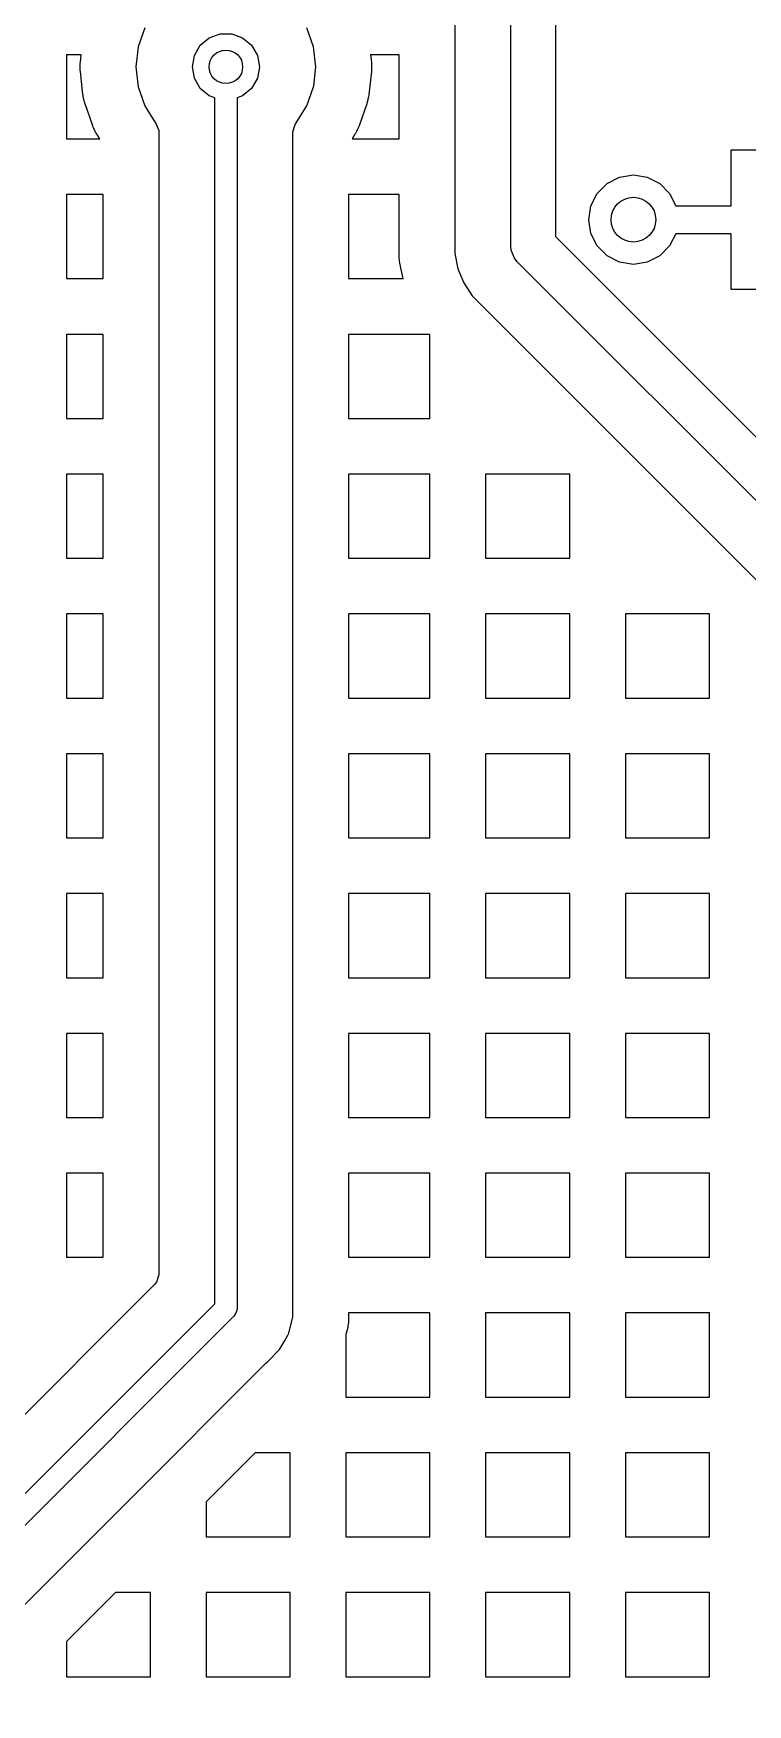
# Model space of a CAD drawing. Extents: x 2.49 to 8.57, y -5.87 to -1.87.
# Drawn here: x 7.898 to 8.15, y -3.839 to -3.251 of the extents above; entities that cross this region are included whole.
import ezdxf

# ---------------------------------------------------------------- set-up
doc = ezdxf.new("R2010")
doc.units = 0
doc.header["$MEASUREMENT"] = 0
doc.layers.add('BLACK', color=7, linetype='CONTINUOUS')

msp = doc.modelspace()

# ---------------------------------------------------------------- linework, layer by layer
at = {"layer": 'BLACK', "linetype": 'CONTINUOUS'}
for p, q in [((8.04653, -2.54888), (8.04653, -3.32274)), ((8.06624, -3.32546), (8.06624, -2.55159)), ((8.08199, -2.55485), (8.08199, -3.3222)), ((7.93733, -3.24868), (7.93499, -3.25538)), ((7.95686, -3.25485), (7.96, -3.25221)), ((7.96, -3.25221), (7.96386, -3.25081)), ((7.96386, -3.25081), (7.96796, -3.25081)), ((7.96796, -3.25081), (7.97181, -3.25221)), ((7.97181, -3.25221), (7.97495, -3.25485)), ((7.99612, -3.25336), (7.99448, -3.24868)), ((7.91494, -3.25819), (7.90977, -3.25819)), ((7.90977, -3.25819), (7.90977, -3.2878)), ((7.91465, -3.26079), (7.91494, -3.25819)), ((7.93499, -3.25538), (7.93419, -3.26244)), ((7.93499, -3.25538), (7.93499, -3.25538)), ((7.9541, -3.26244), (7.95481, -3.2584)), ((7.95481, -3.2584), (7.95686, -3.25485)), ((7.97495, -3.25485), (7.977, -3.2584)), ((7.977, -3.2584), (7.97772, -3.26244)), ((7.99683, -3.25538), (7.99612, -3.25336)), ((7.99762, -3.26244), (7.99683, -3.25538)), ((7.99683, -3.25538), (7.99683, -3.25538)), ((8.02693, -3.25819), (8.01687, -3.25819)), ((8.01687, -3.25819), (8.01717, -3.26079)), ((8.02693, -3.2878), (8.02693, -3.25819)), ((7.91458, -3.26189), (7.91459, -3.26162)), ((7.91458, -3.26299), (7.91458, -3.26189)), ((7.91459, -3.26326), (7.91458, -3.26299)), ((7.91459, -3.26162), (7.91462, -3.26106)), ((7.91462, -3.26382), (7.91459, -3.26326)), ((7.91462, -3.26106), (7.91465, -3.26079)), ((7.91465, -3.26409), (7.91462, -3.26382)), ((7.91556, -3.27224), (7.91465, -3.26409)), ((7.93419, -3.26244), (7.93419, -3.26244)), ((7.93419, -3.26244), (7.93499, -3.2695)), ((7.95481, -3.26648), (7.9541, -3.26244)), ((7.97772, -3.26244), (7.977, -3.26648)), ((7.99685, -3.2693), (7.99762, -3.26244)), ((7.99762, -3.26244), (7.99762, -3.26244)), ((8.01717, -3.26409), (8.01625, -3.27224)), ((8.01717, -3.26079), (8.01719, -3.26106)), ((8.01719, -3.26382), (8.01717, -3.26409)), ((8.01719, -3.26106), (8.01722, -3.26162)), ((8.01722, -3.26326), (8.01719, -3.26382)), ((8.01722, -3.26162), (8.01723, -3.26189)), ((8.01723, -3.26299), (8.01722, -3.26326)), ((8.01723, -3.26189), (8.01723, -3.26299)), ((7.93499, -3.2695), (7.93499, -3.2695)), ((7.93499, -3.2695), (7.93733, -3.2762)), ((7.95686, -3.27003), (7.95481, -3.26648)), ((7.96, -3.27267), (7.95686, -3.27003)), ((7.97495, -3.27003), (7.97181, -3.27267)), ((7.977, -3.26648), (7.97495, -3.27003)), ((7.99448, -3.2762), (7.99683, -3.2695)), ((7.99683, -3.2695), (7.99685, -3.2693)), ((7.9156, -3.27251), (7.91556, -3.27224)), ((7.9157, -3.27305), (7.9156, -3.27251)), ((7.91575, -3.27332), (7.9157, -3.27305)), ((7.91599, -3.2744), (7.91575, -3.27332)), ((7.91606, -3.27466), (7.91599, -3.2744)), ((7.91622, -3.27519), (7.91606, -3.27466)), ((7.9163, -3.27545), (7.91622, -3.27519)), ((7.91901, -3.2832), (7.9163, -3.27545)), ((7.93733, -3.2762), (7.93939, -3.27947)), ((7.96197, -3.27339), (7.96, -3.27267)), ((7.96197, -3.69782), (7.96197, -3.27339)), ((7.97181, -3.27267), (7.96984, -3.27339)), ((7.96984, -3.27339), (7.96984, -3.69945)), ((7.9907, -3.28221), (7.99448, -3.2762)), ((8.01551, -3.27545), (8.0128, -3.2832)), ((8.0156, -3.27519), (8.01551, -3.27545)), ((8.01575, -3.27466), (8.0156, -3.27519)), ((8.01582, -3.2744), (8.01575, -3.27466)), ((8.01606, -3.27332), (8.01582, -3.2744)), ((8.01612, -3.27305), (8.01606, -3.27332)), ((8.01621, -3.27251), (8.01612, -3.27305)), ((8.01625, -3.27224), (8.01621, -3.27251)), ((7.93939, -3.27947), (7.94107, -3.28215)), ((7.94107, -3.28215), (7.94111, -3.28221)), ((7.94111, -3.28221), (7.9412, -3.28233)), ((7.9412, -3.28233), (7.94123, -3.28241)), ((7.94123, -3.28241), (7.94126, -3.28245)), ((7.94126, -3.28245), (7.94125, -3.28245)), ((7.99032, -3.28273), (7.99061, -3.28233)), ((7.99061, -3.28233), (7.9907, -3.28221)), ((7.9907, -3.28221), (7.9907, -3.28221)), ((7.90977, -3.2878), (7.92146, -3.2878)), ((7.91911, -3.28345), (7.91901, -3.2832)), ((7.91932, -3.28396), (7.91911, -3.28345)), ((7.91943, -3.28421), (7.91932, -3.28396)), ((7.91991, -3.2852), (7.91943, -3.28421)), ((7.92003, -3.28545), (7.91991, -3.2852)), ((7.9203, -3.28593), (7.92003, -3.28545)), ((7.92044, -3.28617), (7.9203, -3.28593)), ((7.92146, -3.2878), (7.92044, -3.28617)), ((7.94125, -3.28245), (7.94224, -3.28487)), ((7.94224, -3.28487), (7.94226, -3.28537)), ((7.94226, -3.28537), (7.94226, -3.68763)), ((7.98955, -3.28537), (7.99032, -3.28273)), ((7.98955, -3.2878), (7.98955, -3.28537)), ((7.98955, -3.33701), (7.98955, -3.2878)), ((8.01137, -3.28617), (8.01035, -3.2878)), ((8.01035, -3.2878), (8.02693, -3.2878)), ((8.01151, -3.28593), (8.01137, -3.28617)), ((8.01178, -3.28545), (8.01151, -3.28593)), ((8.01191, -3.2852), (8.01178, -3.28545)), ((8.01238, -3.28421), (8.01191, -3.2852)), ((8.0125, -3.28396), (8.01238, -3.28421)), ((8.01271, -3.28345), (8.0125, -3.28396)), ((8.0128, -3.2832), (8.01271, -3.28345)), ((8.1439, -3.31133), (8.1439, -3.29165)), ((8.1439, -3.29165), (8.18917, -3.29165)), ((8.09671, -3.307), (8.10019, -3.30351)), ((8.10019, -3.30351), (8.10458, -3.30128)), ((8.10458, -3.30128), (8.10945, -3.30051)), ((8.10945, -3.30051), (8.11432, -3.30128)), ((8.11432, -3.30128), (8.11871, -3.30351)), ((8.11871, -3.30351), (8.12219, -3.307)), ((7.92266, -3.3074), (7.90977, -3.3074)), ((7.90977, -3.3074), (7.90977, -3.33701)), ((7.92266, -3.33701), (7.92266, -3.3074)), ((8.02693, -3.3074), (8.00915, -3.3074)), ((8.00915, -3.3074), (8.00915, -3.33701)), ((8.02693, -3.32866), (8.02693, -3.3074)), ((8.0937, -3.31625), (8.09447, -3.31139)), ((8.09447, -3.31139), (8.09671, -3.307)), ((8.12219, -3.307), (8.1244, -3.31133)), ((8.1244, -3.31133), (8.1439, -3.31133)), ((8.09447, -3.32112), (8.0937, -3.31625)), ((8.04653, -3.32274), (8.04653, -3.32817)), ((8.08199, -3.3222), (8.21635, -3.45656)), ((8.09671, -3.32551), (8.09447, -3.32112)), ((8.1244, -3.32118), (8.12219, -3.32551)), ((8.1439, -3.32118), (8.1244, -3.32118)), ((8.1439, -3.34086), (8.1439, -3.32118)), ((8.02693, -3.3289), (8.02693, -3.32866)), ((8.02696, -3.32938), (8.02693, -3.3289)), ((8.02697, -3.32962), (8.02696, -3.32938)), ((8.04653, -3.32817), (8.04653, -3.32817)), ((8.04653, -3.32817), (8.04653, -3.32817)), ((8.04653, -3.32817), (8.04759, -3.3335)), ((8.06639, -3.32699), (8.06624, -3.32546)), ((8.06756, -3.32983), (8.06639, -3.32699)), ((8.10019, -3.32899), (8.09671, -3.32551)), ((8.10458, -3.33123), (8.10019, -3.32899)), ((8.11871, -3.32899), (8.11432, -3.33123)), ((8.12219, -3.32551), (8.11871, -3.32899)), ((8.02707, -3.33058), (8.02697, -3.32962)), ((8.0271, -3.33081), (8.02707, -3.33058)), ((8.02717, -3.33129), (8.0271, -3.33081)), ((8.02721, -3.33153), (8.02717, -3.33129)), ((8.0283, -3.33701), (8.02721, -3.33153)), ((8.04759, -3.3335), (8.04759, -3.3335)), ((8.04759, -3.3335), (8.04967, -3.33852)), ((8.06854, -3.33103), (8.06756, -3.32983)), ((8.20514, -3.46762), (8.06854, -3.33103)), ((8.10945, -3.332), (8.10458, -3.33123)), ((8.11432, -3.33123), (8.10945, -3.332)), ((7.90977, -3.33701), (7.92266, -3.33701)), ((7.98955, -3.38622), (7.98955, -3.33701)), ((8.00915, -3.33701), (8.0283, -3.33701)), ((8.04967, -3.33852), (8.05269, -3.34304)), ((8.18917, -3.34086), (8.1439, -3.34086)), ((8.05269, -3.34304), (8.05269, -3.34304)), ((8.05269, -3.34304), (8.18569, -3.47604)), ((7.92266, -3.35661), (7.90977, -3.35661)), ((7.90977, -3.35661), (7.90977, -3.38622)), ((7.92266, -3.38622), (7.92266, -3.35661)), ((8.0378, -3.35661), (8.00915, -3.35661)), ((8.00915, -3.35661), (8.00915, -3.38622)), ((8.0378, -3.38622), (8.0378, -3.35661)), ((7.90977, -3.38622), (7.92266, -3.38622)), ((7.98955, -3.43543), (7.98955, -3.38622)), ((8.00915, -3.38622), (8.0378, -3.38622)), ((7.92266, -3.40583), (7.90977, -3.40583)), ((7.90977, -3.40583), (7.90977, -3.43543)), ((7.92266, -3.43543), (7.92266, -3.40583)), ((8.0378, -3.40583), (8.00915, -3.40583)), ((8.00915, -3.40583), (8.00915, -3.43543)), ((8.0378, -3.43543), (8.0378, -3.40583)), ((8.08701, -3.40583), (8.05741, -3.40583)), ((8.05741, -3.40583), (8.05741, -3.43543)), ((8.08701, -3.43543), (8.08701, -3.40583)), ((7.90977, -3.43543), (7.92266, -3.43543)), ((7.98955, -3.48465), (7.98955, -3.43543)), ((8.00915, -3.43543), (8.0378, -3.43543)), ((8.05741, -3.43543), (8.08701, -3.43543)), ((7.92266, -3.45504), (7.90977, -3.45504)), ((7.90977, -3.45504), (7.90977, -3.48465)), ((7.92266, -3.48465), (7.92266, -3.45504)), ((8.0378, -3.45504), (8.00915, -3.45504)), ((8.00915, -3.45504), (8.00915, -3.48465)), ((8.0378, -3.48465), (8.0378, -3.45504)), ((8.08701, -3.45504), (8.05741, -3.45504)), ((8.05741, -3.45504), (8.05741, -3.48465)), ((8.08701, -3.48465), (8.08701, -3.45504)), ((8.13623, -3.45504), (8.10662, -3.45504)), ((8.10662, -3.45504), (8.10662, -3.48465)), ((8.13623, -3.48465), (8.13623, -3.45504)), ((7.90977, -3.48465), (7.92266, -3.48465)), ((7.98955, -3.53386), (7.98955, -3.48465)), ((8.00915, -3.48465), (8.0378, -3.48465)), ((8.05741, -3.48465), (8.08701, -3.48465)), ((8.10662, -3.48465), (8.13623, -3.48465)), ((7.92266, -3.50425), (7.90977, -3.50425)), ((7.90977, -3.50425), (7.90977, -3.53386)), ((7.92266, -3.53386), (7.92266, -3.50425)), ((8.0378, -3.50425), (8.00915, -3.50425)), ((8.00915, -3.50425), (8.00915, -3.53386)), ((8.0378, -3.53386), (8.0378, -3.50425)), ((8.08701, -3.50425), (8.05741, -3.50425)), ((8.05741, -3.50425), (8.05741, -3.53386)), ((8.08701, -3.53386), (8.08701, -3.50425)), ((8.13623, -3.50425), (8.10662, -3.50425)), ((8.10662, -3.50425), (8.10662, -3.53386)), ((8.13623, -3.53386), (8.13623, -3.50425)), ((7.90977, -3.53386), (7.92266, -3.53386)), ((7.98955, -3.58307), (7.98955, -3.53386)), ((8.00915, -3.53386), (8.0378, -3.53386)), ((8.05741, -3.53386), (8.08701, -3.53386)), ((8.10662, -3.53386), (8.13623, -3.53386)), ((7.92266, -3.55347), (7.90977, -3.55347)), ((7.90977, -3.55347), (7.90977, -3.58307)), ((7.92266, -3.58307), (7.92266, -3.55347)), ((8.0378, -3.55347), (8.00915, -3.55347)), ((8.00915, -3.55347), (8.00915, -3.58307)), ((8.0378, -3.58307), (8.0378, -3.55347)), ((8.08701, -3.55347), (8.05741, -3.55347)), ((8.05741, -3.55347), (8.05741, -3.58307)), ((8.08701, -3.58307), (8.08701, -3.55347)), ((8.13623, -3.55347), (8.10662, -3.55347)), ((8.10662, -3.55347), (8.10662, -3.58307)), ((8.13623, -3.58307), (8.13623, -3.55347)), ((7.90977, -3.58307), (7.92266, -3.58307)), ((7.98955, -3.63228), (7.98955, -3.58307)), ((8.00915, -3.58307), (8.0378, -3.58307)), ((8.05741, -3.58307), (8.08701, -3.58307)), ((8.10662, -3.58307), (8.13623, -3.58307)), ((7.92266, -3.60268), (7.90977, -3.60268)), ((7.90977, -3.60268), (7.90977, -3.63228)), ((7.92266, -3.63228), (7.92266, -3.60268)), ((8.0378, -3.60268), (8.00915, -3.60268)), ((8.00915, -3.60268), (8.00915, -3.63228)), ((8.0378, -3.63228), (8.0378, -3.60268)), ((8.08701, -3.60268), (8.05741, -3.60268)), ((8.05741, -3.60268), (8.05741, -3.63228)), ((8.08701, -3.63228), (8.08701, -3.60268)), ((8.13623, -3.60268), (8.10662, -3.60268)), ((8.10662, -3.60268), (8.10662, -3.63228)), ((8.13623, -3.63228), (8.13623, -3.60268)), ((7.90977, -3.63228), (7.92266, -3.63228)), ((7.98955, -3.6815), (7.98955, -3.63228)), ((8.00915, -3.63228), (8.0378, -3.63228)), ((8.05741, -3.63228), (8.08701, -3.63228)), ((8.10662, -3.63228), (8.13623, -3.63228)), ((7.92266, -3.65189), (7.90977, -3.65189)), ((7.90977, -3.65189), (7.90977, -3.6815)), ((7.92266, -3.6815), (7.92266, -3.65189)), ((8.0378, -3.65189), (8.00915, -3.65189)), ((8.00915, -3.65189), (8.00915, -3.6815)), ((8.0378, -3.6815), (8.0378, -3.65189)), ((8.08701, -3.65189), (8.05741, -3.65189)), ((8.05741, -3.65189), (8.05741, -3.6815)), ((8.08701, -3.6815), (8.08701, -3.65189)), ((8.13623, -3.65189), (8.10662, -3.65189)), ((8.10662, -3.65189), (8.10662, -3.6815)), ((8.13623, -3.6815), (8.13623, -3.65189)), ((7.90977, -3.6815), (7.92266, -3.6815)), ((7.98955, -3.69634), (7.98955, -3.6815)), ((8.00915, -3.6815), (8.0378, -3.6815)), ((8.05741, -3.6815), (8.08701, -3.6815)), ((8.10662, -3.6815), (8.13623, -3.6815)), ((7.94226, -3.68763), (7.94149, -3.69027)), ((7.94083, -3.69109), (7.35494, -4.27698)), ((7.94149, -3.69027), (7.94083, -3.69109)), ((7.36066, -4.29912), (7.96197, -3.69782)), ((7.96984, -3.69945), (7.96977, -3.70022)), ((7.98955, -3.70256), (7.98955, -3.69634)), ((7.96869, -3.70223), (7.36622, -4.3047)), ((7.96918, -3.70164), (7.96869, -3.70223)), ((7.9694, -3.7011), (7.96918, -3.70164)), ((7.96977, -3.70022), (7.9694, -3.7011)), ((7.98794, -3.70857), (7.98955, -3.70256)), ((8.0089, -3.70576), (8.00885, -3.70607)), ((8.00907, -3.70448), (8.0089, -3.70576)), ((8.0091, -3.70417), (8.00907, -3.70448)), ((8.00914, -3.70352), (8.0091, -3.70417)), ((8.00915, -3.7032), (8.00914, -3.70352)), ((8.0378, -3.7011), (8.00915, -3.7011)), ((8.00915, -3.7011), (8.00915, -3.7032)), ((8.0378, -3.73071), (8.0378, -3.7011)), ((8.08701, -3.7011), (8.05741, -3.7011)), ((8.05741, -3.7011), (8.05741, -3.73071)), ((8.08701, -3.73071), (8.08701, -3.7011)), ((8.13623, -3.7011), (8.10662, -3.7011)), ((8.10662, -3.7011), (8.10662, -3.73071)), ((8.13623, -3.73071), (8.13623, -3.7011)), ((7.98482, -3.71396), (7.98656, -3.71096)), ((7.98656, -3.71096), (7.98772, -3.70896)), ((7.98772, -3.70896), (7.98785, -3.70872)), ((7.98772, -3.70896), (7.98772, -3.70896)), ((7.98772, -3.70896), (7.98772, -3.70896)), ((7.98785, -3.70872), (7.98794, -3.70857)), ((8.00865, -3.70701), (8.0082, -3.70872)), ((8.0082, -3.70872), (8.0082, -3.73071)), ((8.00872, -3.7067), (8.00865, -3.70701)), ((8.00885, -3.70607), (8.00872, -3.7067)), ((7.98042, -3.71837), (7.98482, -3.71396)), ((7.93126, -3.76753), (7.98002, -3.71877)), ((7.98002, -3.71877), (7.98042, -3.71837)), ((7.98002, -3.71877), (7.98002, -3.71877)), ((7.98042, -3.71837), (7.98042, -3.71837)), ((8.0082, -3.73071), (8.0378, -3.73071)), ((8.05741, -3.73071), (8.08701, -3.73071)), ((8.10662, -3.73071), (8.13623, -3.73071)), ((7.9762, -3.75032), (7.95898, -3.76753)), ((7.98859, -3.75032), (7.9762, -3.75032)), ((7.98859, -3.77992), (7.98859, -3.75032)), ((8.0378, -3.75032), (8.0082, -3.75032)), ((8.0082, -3.75032), (8.0082, -3.77992)), ((8.0378, -3.77992), (8.0378, -3.75032)), ((8.08701, -3.75032), (8.05741, -3.75032)), ((8.05741, -3.75032), (8.05741, -3.77992)), ((8.08701, -3.77992), (8.08701, -3.75032)), ((8.13623, -3.75032), (8.10662, -3.75032)), ((8.10662, -3.75032), (8.10662, -3.77992)), ((8.13623, -3.77992), (8.13623, -3.75032)), ((7.88204, -3.81675), (7.93126, -3.76753)), ((7.95898, -3.76753), (7.95898, -3.77992)), ((7.95898, -3.77992), (7.98859, -3.77992)), ((8.0082, -3.77992), (8.0378, -3.77992)), ((8.05741, -3.77992), (8.08701, -3.77992)), ((8.10662, -3.77992), (8.13623, -3.77992)), ((7.92699, -3.79953), (7.90977, -3.81675)), ((7.93938, -3.79953), (7.92699, -3.79953)), ((7.93938, -3.82913), (7.93938, -3.79953)), ((7.98859, -3.79953), (7.95898, -3.79953)), ((7.95898, -3.79953), (7.95898, -3.82913)), ((7.98859, -3.82913), (7.98859, -3.79953)), ((8.0378, -3.79953), (8.0082, -3.79953)), ((8.0082, -3.79953), (8.0082, -3.82913)), ((8.0378, -3.82913), (8.0378, -3.79953)), ((8.08701, -3.79953), (8.05741, -3.79953)), ((8.05741, -3.79953), (8.05741, -3.82913)), ((8.08701, -3.82913), (8.08701, -3.79953)), ((8.13623, -3.79953), (8.10662, -3.79953)), ((8.10662, -3.79953), (8.10662, -3.82913)), ((8.13623, -3.82913), (8.13623, -3.79953)), ((7.90977, -3.81675), (7.90977, -3.82913)), ((7.90977, -3.82913), (7.93938, -3.82913)), ((7.95898, -3.82913), (7.98859, -3.82913)), ((8.0082, -3.82913), (8.0378, -3.82913)), ((8.05741, -3.82913), (8.08701, -3.82913)), ((8.10662, -3.82913), (8.13623, -3.82913))]:
    msp.add_line(p, q, dxfattribs=at)
at = {"layer": 'BLACK'}
for centre, radius in [((7.96591, -3.26244), 0.00591), ((8.10945, -3.31625), 0.00787)]:
    msp.add_circle(centre, radius, dxfattribs=at)

doc.saveas('drawing.dxf')
